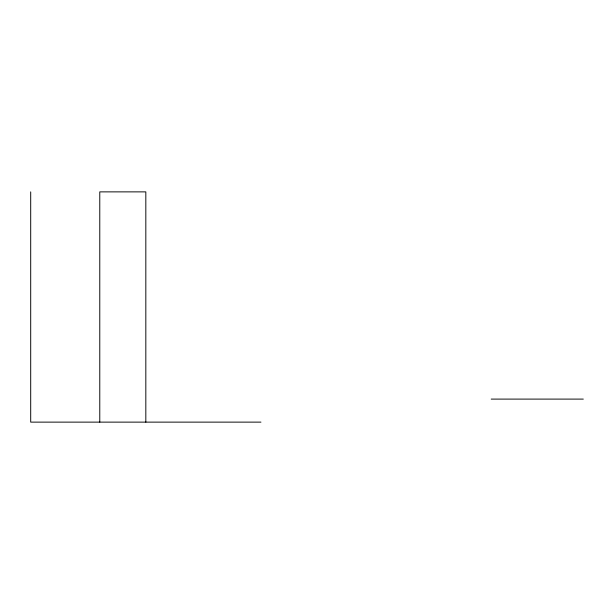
<?xml version="1.0" encoding="UTF-8"?>
<svg xmlns="http://www.w3.org/2000/svg" width="614" height="614" viewBox="0 0 614 614"><rect width="100%" height="100%" fill="white"/><g stroke="black" fill="none" stroke-linecap="round" stroke-linejoin="round"><path stroke-width="0.92" d="M491.2 399.1L583.3 399.1M260.95 422.125L30.7 422.125L30.7 191.875M145.825 422.125L145.825 191.875L99.775 191.875L99.775 422.125"/></g></svg>
